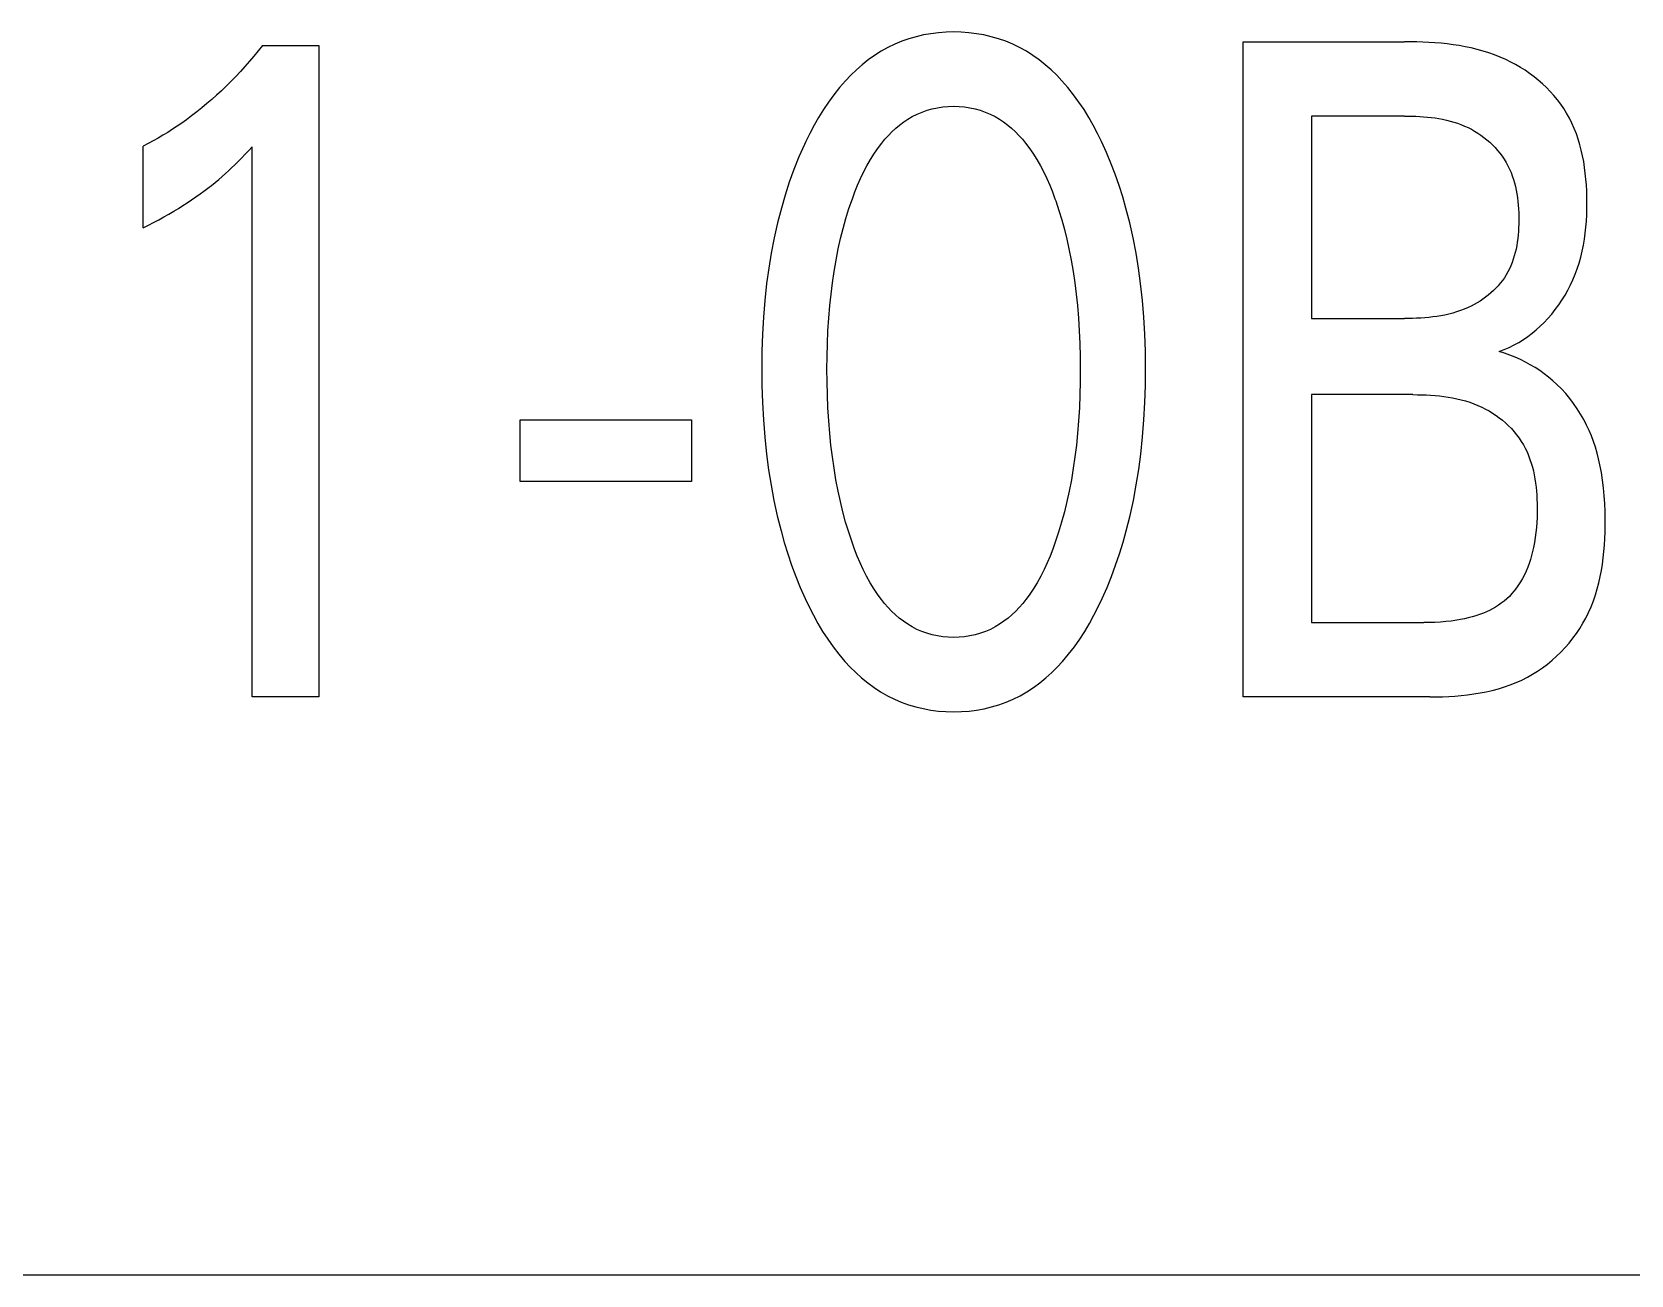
# Model space of a CAD drawing. Extents: x 0 to 420, y 0 to 297.
# Drawn here: x 197.524 to 201.674, y 186.173 to 189.398 of the extents above; entities that cross this region are included whole.
import ezdxf

# ---------------------------------------------------------------- set-up
doc = ezdxf.new("R2010")
doc.units = 0
doc.header["$LTSCALE"] = 23.1
doc.layers.add('10000_FRONT', color=7, linetype='CONTINUOUS')

msp = doc.modelspace()

# ---------------------------------------------------------------- linework, layer by layer
at = {"layer": '10000_FRONT', "color": 7, "linetype": 'CONTINUOUS'}
for p, q in [((199.7998, 189.3804), (199.7813, 189.3739)), ((199.8186, 189.3858), (199.7998, 189.3804)), ((199.8378, 189.3902), (199.8186, 189.3858)), ((199.8571, 189.3936), (199.8378, 189.3902)), ((199.8767, 189.396), (199.8571, 189.3936)), ((199.8964, 189.3975), (199.8767, 189.396)), ((199.9161, 189.398), (199.8964, 189.3975)), ((199.9359, 189.3975), (199.9161, 189.398)), ((199.9557, 189.3961), (199.9359, 189.3975)), ((199.9753, 189.3936), (199.9557, 189.3961)), ((199.9947, 189.3902), (199.9753, 189.3936)), ((200.0139, 189.3858), (199.9947, 189.3902)), ((200.0328, 189.3804), (200.0139, 189.3858)), ((200.0513, 189.3739), (200.0328, 189.3804)), ((198.1223, 189.363), (198.2689, 189.363)), ((198.2689, 189.363), (198.2689, 187.6727)), ((199.711, 189.3371), (199.6946, 189.3255)), ((199.7279, 189.3479), (199.711, 189.3371)), ((199.7453, 189.3576), (199.7279, 189.3479)), ((199.7632, 189.3664), (199.7453, 189.3576)), ((199.7813, 189.3739), (199.7632, 189.3664)), ((200.0694, 189.3664), (200.0513, 189.3739)), ((200.0874, 189.3576), (200.0694, 189.3664)), ((200.1048, 189.3479), (200.0874, 189.3576)), ((200.1217, 189.3372), (200.1048, 189.3479)), ((200.138, 189.3255), (200.1217, 189.3372)), ((200.6679, 187.6727), (200.6679, 189.3727)), ((200.6679, 189.3727), (201.0863, 189.3727)), ((201.1021, 189.3726), (201.0863, 189.3727)), ((201.1179, 189.3723), (201.1021, 189.3726)), ((201.1337, 189.3718), (201.1179, 189.3723)), ((201.1495, 189.371), (201.1337, 189.3718)), ((201.1654, 189.37), (201.1495, 189.371)), ((201.1812, 189.3687), (201.1654, 189.37)), ((201.197, 189.367), (201.1812, 189.3687)), ((201.2127, 189.365), (201.197, 189.367)), ((201.2284, 189.3626), (201.2127, 189.365)), ((201.244, 189.3598), (201.2284, 189.3626)), ((201.2595, 189.3565), (201.244, 189.3598)), ((201.2749, 189.3528), (201.2595, 189.3565)), ((201.2901, 189.3486), (201.2749, 189.3528)), ((201.3052, 189.3439), (201.2901, 189.3486)), ((201.3201, 189.3386), (201.3052, 189.3439)), ((201.3348, 189.3328), (201.3201, 189.3386)), ((199.6637, 189.2999), (199.6492, 189.2861)), ((199.6789, 189.3131), (199.6637, 189.2999)), ((199.6946, 189.3255), (199.6789, 189.3131)), ((200.1538, 189.3131), (200.138, 189.3255)), ((200.1689, 189.2999), (200.1538, 189.3131)), ((200.1835, 189.2861), (200.1689, 189.2999)), ((201.3493, 189.3263), (201.3348, 189.3328)), ((201.3621, 189.3201), (201.3493, 189.3263)), ((201.3747, 189.3133), (201.3621, 189.3201)), ((201.387, 189.3061), (201.3747, 189.3133)), ((201.3991, 189.2985), (201.387, 189.3061)), ((201.4109, 189.2903), (201.3991, 189.2985)), ((199.6197, 189.2538), (199.605, 189.2353)), ((199.6353, 189.2716), (199.6197, 189.2538)), ((199.6492, 189.2861), (199.6353, 189.2716)), ((200.1973, 189.2716), (200.1835, 189.2861)), ((200.2129, 189.2538), (200.1973, 189.2716)), ((200.2276, 189.2353), (200.2129, 189.2538)), ((201.4224, 189.2818), (201.4109, 189.2903)), ((201.4335, 189.2728), (201.4224, 189.2818)), ((201.4443, 189.2634), (201.4335, 189.2728)), ((201.4547, 189.2537), (201.4443, 189.2634)), ((201.4647, 189.2435), (201.4547, 189.2537)), ((199.5911, 189.2162), (199.578, 189.1965)), ((199.605, 189.2353), (199.5911, 189.2162)), ((200.2414, 189.2162), (200.2276, 189.2353)), ((200.2545, 189.1965), (200.2414, 189.2162)), ((201.4742, 189.233), (201.4647, 189.2435)), ((201.4832, 189.2221), (201.4742, 189.233)), ((201.4917, 189.2108), (201.4832, 189.2221)), ((201.4997, 189.1993), (201.4917, 189.2108)), ((199.5656, 189.1764), (199.5539, 189.1558)), ((199.578, 189.1965), (199.5656, 189.1764)), ((199.7864, 189.1645), (199.7974, 189.1719)), ((199.7974, 189.1719), (199.8088, 189.1786)), ((199.8088, 189.1786), (199.8212, 189.1848)), ((199.8212, 189.1848), (199.834, 189.1902)), ((199.834, 189.1902), (199.8472, 189.1947)), ((199.8472, 189.1947), (199.8606, 189.1985)), ((199.8606, 189.1985), (199.8743, 189.2014)), ((199.8743, 189.2014), (199.8881, 189.2035)), ((199.8881, 189.2035), (199.9021, 189.2048)), ((199.9021, 189.2048), (199.9161, 189.2052)), ((199.9161, 189.2052), (199.9302, 189.2048)), ((199.9302, 189.2048), (199.9441, 189.2035)), ((199.9441, 189.2035), (199.958, 189.2014)), ((199.958, 189.2014), (199.9717, 189.1985)), ((199.9717, 189.1985), (199.9851, 189.1947)), ((199.9851, 189.1947), (199.9983, 189.1902)), ((199.9983, 189.1902), (200.0111, 189.1848)), ((200.0111, 189.1848), (200.0235, 189.1786)), ((200.0235, 189.1786), (200.0349, 189.1719)), ((200.0349, 189.1719), (200.0458, 189.1645)), ((200.2668, 189.1764), (200.2545, 189.1965)), ((200.2784, 189.1558), (200.2668, 189.1764)), ((200.8446, 189.1799), (200.8446, 188.6546)), ((201.0863, 189.1799), (200.8446, 189.1799)), ((201.0863, 189.1799), (201.0962, 189.1798)), ((201.0962, 189.1798), (201.1061, 189.1796)), ((201.1061, 189.1796), (201.1161, 189.1793)), ((201.1161, 189.1793), (201.126, 189.1788)), ((201.126, 189.1788), (201.136, 189.1781)), ((201.136, 189.1781), (201.1459, 189.1773)), ((201.1459, 189.1773), (201.1558, 189.1762)), ((201.1558, 189.1762), (201.1657, 189.1748)), ((201.1657, 189.1748), (201.1756, 189.1733)), ((201.1756, 189.1733), (201.1853, 189.1714)), ((201.1853, 189.1714), (201.195, 189.1693)), ((201.195, 189.1693), (201.2047, 189.1669)), ((201.5071, 189.1874), (201.4997, 189.1993)), ((201.5144, 189.1745), (201.5071, 189.1874)), ((201.521, 189.1612), (201.5144, 189.1745)), ((199.5429, 189.1349), (199.5325, 189.1136)), ((199.5539, 189.1558), (199.5429, 189.1349)), ((199.7378, 189.1195), (199.7467, 189.1294)), ((199.7467, 189.1294), (199.756, 189.139)), ((199.756, 189.139), (199.7657, 189.148)), ((199.7657, 189.148), (199.7759, 189.1566)), ((199.7759, 189.1566), (199.7864, 189.1645)), ((200.0458, 189.1645), (200.0564, 189.1566)), ((200.0564, 189.1566), (200.0665, 189.148)), ((200.0665, 189.148), (200.0763, 189.139)), ((200.0763, 189.139), (200.0856, 189.1294)), ((200.0856, 189.1294), (200.0945, 189.1195)), ((200.2894, 189.1348), (200.2784, 189.1558)), ((200.2998, 189.1136), (200.2894, 189.1348)), ((201.2047, 189.1669), (201.2142, 189.1642)), ((201.2142, 189.1642), (201.2236, 189.1611)), ((201.2236, 189.1611), (201.2329, 189.1577)), ((201.2329, 189.1577), (201.2421, 189.1539)), ((201.2421, 189.1539), (201.2512, 189.1498)), ((201.2512, 189.1498), (201.2598, 189.1454)), ((201.2598, 189.1454), (201.2683, 189.1406)), ((201.2683, 189.1406), (201.2765, 189.1354)), ((201.2765, 189.1354), (201.2846, 189.13)), ((201.2846, 189.13), (201.2925, 189.1242)), ((201.527, 189.1477), (201.521, 189.1612)), ((201.5323, 189.1339), (201.527, 189.1477)), ((201.5372, 189.1198), (201.5323, 189.1339)), ((197.8129, 188.8895), (197.8129, 189.1016)), ((198.0958, 187.6727), (198.0958, 189.1004)), ((199.5289, 189.1061), (199.5147, 189.074)), ((199.5325, 189.1136), (199.5289, 189.1061)), ((199.7104, 189.0832), (199.7212, 189.0986)), ((199.7212, 189.0986), (199.7293, 189.1092)), ((199.7293, 189.1092), (199.7378, 189.1195)), ((200.0945, 189.1195), (200.103, 189.1092)), ((200.103, 189.1092), (200.1111, 189.0986)), ((200.1111, 189.0986), (200.1218, 189.0832)), ((200.3125, 189.0857), (200.2998, 189.1136)), ((200.3244, 189.0574), (200.3125, 189.0857)), ((201.2925, 189.1242), (201.3001, 189.1181)), ((201.3001, 189.1181), (201.3075, 189.1117)), ((201.3075, 189.1117), (201.3145, 189.105)), ((201.3145, 189.105), (201.3213, 189.098)), ((201.3213, 189.098), (201.3278, 189.0907)), ((201.3278, 189.0907), (201.3339, 189.0833)), ((201.5415, 189.1055), (201.5372, 189.1198)), ((201.5452, 189.091), (201.5415, 189.1055)), ((201.5485, 189.0764), (201.5452, 189.091)), ((199.5147, 189.074), (199.5016, 189.0413)), ((199.6824, 189.0345), (199.6911, 189.0511)), ((199.6911, 189.0511), (199.7004, 189.0673)), ((199.7004, 189.0673), (199.7104, 189.0832)), ((200.1218, 189.0832), (200.1319, 189.0673)), ((200.1319, 189.0673), (200.1412, 189.0511)), ((200.1412, 189.0511), (200.1498, 189.0345)), ((200.3353, 189.0287), (200.3244, 189.0574)), ((201.3339, 189.0833), (201.3397, 189.0755)), ((201.3397, 189.0755), (201.3451, 189.0676)), ((201.3451, 189.0676), (201.3501, 189.0594)), ((201.3501, 189.0594), (201.3547, 189.051)), ((201.3547, 189.051), (201.3589, 189.0424)), ((201.5513, 189.0616), (201.5485, 189.0764)), ((201.5537, 189.0467), (201.5513, 189.0616)), ((201.5556, 189.0316), (201.5537, 189.0467)), ((199.4896, 189.0083), (199.4787, 188.9749)), ((199.5016, 189.0413), (199.4896, 189.0083)), ((199.6669, 189.0004), (199.6744, 189.0175)), ((199.6744, 189.0175), (199.6824, 189.0345)), ((200.1498, 189.0345), (200.1579, 189.0175)), ((200.1579, 189.0175), (200.1654, 189.0004)), ((200.3455, 188.9998), (200.3353, 189.0287)), ((201.3589, 189.0424), (201.3627, 189.0336)), ((201.3627, 189.0336), (201.3661, 189.0246)), ((201.3661, 189.0246), (201.3692, 189.0155)), ((201.3692, 189.0155), (201.3719, 189.0063)), ((201.3719, 189.0063), (201.3743, 188.9969)), ((201.5571, 189.0165), (201.5556, 189.0316)), ((201.5583, 189.0014), (201.5571, 189.0165)), ((201.5591, 188.9862), (201.5583, 189.0014)), ((199.4787, 188.9749), (199.4689, 188.9412)), ((199.6445, 188.9399), (199.6533, 188.9654)), ((199.6533, 188.9654), (199.6599, 188.983)), ((199.6599, 188.983), (199.6669, 189.0004)), ((200.1654, 189.0004), (200.1724, 188.983)), ((200.1724, 188.983), (200.1789, 188.9654)), ((200.1789, 188.9654), (200.181, 188.9596)), ((200.3548, 188.9706), (200.3455, 188.9998)), ((200.3634, 188.9412), (200.3548, 188.9706)), ((201.3743, 188.9969), (201.3763, 188.9874)), ((201.3763, 188.9874), (201.3781, 188.9778)), ((201.3781, 188.9778), (201.3796, 188.9681)), ((201.3796, 188.9681), (201.3807, 188.9584)), ((201.5596, 188.971), (201.5591, 188.9862)), ((201.5597, 188.9558), (201.5596, 188.971)), ((199.4689, 188.9412), (199.4589, 188.9025)), ((199.6365, 188.914), (199.6445, 188.9399)), ((200.181, 188.9596), (200.1893, 188.9351)), ((200.1893, 188.9351), (200.1968, 188.9105)), ((200.3734, 188.9025), (200.3634, 188.9412)), ((201.3807, 188.9584), (201.3817, 188.9485)), ((201.3817, 188.9485), (201.3823, 188.9387)), ((201.3823, 188.9387), (201.3828, 188.9287)), ((201.3828, 188.9287), (201.383, 188.9188)), ((201.383, 188.9188), (201.383, 188.9088)), ((201.5583, 188.9075), (201.5591, 188.9235)), ((201.5591, 188.9235), (201.5596, 188.9396)), ((201.5596, 188.9396), (201.5597, 188.9558)), ((199.4589, 188.9025), (199.4501, 188.8635)), ((199.6226, 188.8618), (199.6292, 188.888)), ((199.6292, 188.888), (199.6365, 188.914)), ((200.1968, 188.9105), (200.2037, 188.8856)), ((200.2037, 188.8856), (200.2099, 188.8606)), ((200.3821, 188.8635), (200.3734, 188.9025)), ((201.382, 188.8807), (201.3812, 188.8714)), ((201.3825, 188.8901), (201.382, 188.8807)), ((201.3829, 188.8994), (201.3825, 188.8901)), ((201.383, 188.9088), (201.3829, 188.8994)), ((201.5553, 188.8757), (201.557, 188.8916)), ((201.557, 188.8916), (201.5583, 188.9075)), ((199.4501, 188.8635), (199.4425, 188.8243)), ((199.6109, 188.8062), (199.6167, 188.8355)), ((199.6167, 188.8355), (199.6226, 188.8618)), ((200.2099, 188.8606), (200.2155, 188.8355)), ((200.2155, 188.8355), (200.2213, 188.8062)), ((200.3897, 188.8243), (200.3821, 188.8635)), ((201.3775, 188.8439), (201.3757, 188.8348)), ((201.379, 188.853), (201.3775, 188.8439)), ((201.3802, 188.8622), (201.379, 188.853)), ((201.3812, 188.8714), (201.3802, 188.8622)), ((201.5473, 188.8289), (201.5505, 188.8444)), ((201.5505, 188.8444), (201.5532, 188.86)), ((201.5532, 188.86), (201.5553, 188.8757)), ((199.4425, 188.8243), (199.4361, 188.7848)), ((199.6059, 188.7768), (199.6109, 188.8062)), ((200.2213, 188.8062), (200.2264, 188.7768)), ((200.3962, 188.7848), (200.3897, 188.8243)), ((201.3657, 188.7999), (201.3623, 188.7916)), ((201.3687, 188.8085), (201.3657, 188.7999)), ((201.3713, 188.8171), (201.3687, 188.8085)), ((201.3737, 188.8259), (201.3713, 188.8171)), ((201.3757, 188.8348), (201.3737, 188.8259)), ((201.5344, 188.7832), (201.5393, 188.7983)), ((201.5393, 188.7983), (201.5436, 188.8135)), ((201.5436, 188.8135), (201.5473, 188.8289)), ((199.4361, 188.7848), (199.4307, 188.7452)), ((199.6015, 188.7473), (199.6059, 188.7768)), ((200.2264, 188.7768), (200.2307, 188.7473)), ((200.4015, 188.7452), (200.3962, 188.7848)), ((201.3404, 188.7532), (201.335, 188.7464)), ((201.3454, 188.7603), (201.3404, 188.7532)), ((201.3501, 188.7676), (201.3454, 188.7603)), ((201.3545, 188.7754), (201.3501, 188.7676)), ((201.3586, 188.7834), (201.3545, 188.7754)), ((201.3623, 188.7916), (201.3586, 188.7834)), ((201.5171, 188.7416), (201.5234, 188.7553)), ((201.5234, 188.7553), (201.5292, 188.7692)), ((201.5292, 188.7692), (201.5344, 188.7832)), ((199.4307, 188.7452), (199.426, 188.7015)), ((199.5947, 188.6881), (199.5978, 188.7177)), ((199.5978, 188.7177), (199.6015, 188.7473)), ((200.2307, 188.7473), (200.2344, 188.7177)), ((200.2344, 188.7177), (200.2375, 188.6881)), ((200.4063, 188.7015), (200.4015, 188.7452)), ((201.3038, 188.7154), (201.2968, 188.7099)), ((201.3106, 188.7211), (201.3038, 188.7154)), ((201.3171, 188.7271), (201.3106, 188.7211)), ((201.3234, 188.7333), (201.3171, 188.7271)), ((201.3293, 188.7397), (201.3234, 188.7333)), ((201.335, 188.7464), (201.3293, 188.7397)), ((201.495, 188.7022), (201.5029, 188.7151)), ((201.5029, 188.7151), (201.5103, 188.7282)), ((201.5103, 188.7282), (201.5171, 188.7416)), ((199.426, 188.7015), (199.4224, 188.6576)), ((199.592, 188.6552), (199.5947, 188.6881)), ((200.2375, 188.6881), (200.2403, 188.6552)), ((200.4098, 188.6576), (200.4063, 188.7015)), ((201.2216, 188.6715), (201.2115, 188.6685)), ((201.2316, 188.6749), (201.2216, 188.6715)), ((201.2414, 188.6787), (201.2316, 188.6749)), ((201.2512, 188.6828), (201.2414, 188.6787)), ((201.2591, 188.6866), (201.2512, 188.6828)), ((201.267, 188.6907), (201.2591, 188.6866)), ((201.2747, 188.6951), (201.267, 188.6907)), ((201.2823, 188.6998), (201.2747, 188.6951)), ((201.2896, 188.7047), (201.2823, 188.6998)), ((201.2968, 188.7099), (201.2896, 188.7047)), ((201.4683, 188.6657), (201.4777, 188.6775)), ((201.4777, 188.6775), (201.4866, 188.6897)), ((201.4866, 188.6897), (201.495, 188.7022)), ((199.4224, 188.6576), (199.4199, 188.6137)), ((199.5899, 188.6222), (199.592, 188.6552)), ((200.2403, 188.6552), (200.2423, 188.6222)), ((200.4123, 188.6137), (200.4098, 188.6576)), ((200.8446, 188.6546), (201.0863, 188.6546)), ((201.0968, 188.6547), (201.0863, 188.6546)), ((201.1073, 188.6548), (201.0968, 188.6547)), ((201.1178, 188.6552), (201.1073, 188.6548)), ((201.1284, 188.6557), (201.1178, 188.6552)), ((201.1389, 188.6564), (201.1284, 188.6557)), ((201.1494, 188.6573), (201.1389, 188.6564)), ((201.1599, 188.6585), (201.1494, 188.6573)), ((201.1703, 188.6599), (201.1599, 188.6585)), ((201.1807, 188.6616), (201.1703, 188.6599)), ((201.1911, 188.6636), (201.1807, 188.6616)), ((201.2013, 188.6659), (201.1911, 188.6636)), ((201.2115, 188.6685), (201.2013, 188.6659)), ((201.4284, 188.6251), (201.4388, 188.6344)), ((201.4388, 188.6344), (201.4488, 188.6442)), ((201.4488, 188.6442), (201.4584, 188.6543)), ((201.4584, 188.6543), (201.4683, 188.6657)), ((199.4199, 188.6137), (199.4185, 188.5697)), ((199.5877, 188.5563), (199.5885, 188.5893)), ((199.5885, 188.5893), (199.5899, 188.6222)), ((200.2423, 188.6222), (200.2437, 188.5893)), ((200.2437, 188.5893), (200.2446, 188.5563)), ((200.4138, 188.5697), (200.4123, 188.6137)), ((201.3707, 188.5859), (201.383, 188.5927)), ((201.383, 188.5927), (201.3949, 188.6)), ((201.3949, 188.6), (201.4064, 188.6079)), ((201.4064, 188.6079), (201.4176, 188.6163)), ((201.4176, 188.6163), (201.4284, 188.6251)), ((199.4185, 188.5697), (199.418, 188.5257)), ((199.5874, 188.5233), (199.5877, 188.5563)), ((200.2446, 188.5563), (200.2449, 188.5233)), ((200.4142, 188.5257), (200.4138, 188.5697)), ((201.3317, 188.5691), (201.3451, 188.5741)), ((201.3459, 188.5645), (201.3317, 188.5691)), ((201.3451, 188.5741), (201.358, 188.5797)), ((201.3598, 188.5595), (201.3459, 188.5645)), ((201.358, 188.5797), (201.3707, 188.5859)), ((201.3736, 188.5539), (201.3598, 188.5595)), ((201.3871, 188.5478), (201.3736, 188.5539)), ((201.4, 188.5414), (201.3871, 188.5478)), ((199.418, 188.5257), (199.4184, 188.4809)), ((199.5877, 188.4898), (199.5874, 188.5233)), ((200.2449, 188.5233), (200.2446, 188.4898)), ((200.4138, 188.481), (200.4142, 188.5257)), ((201.4127, 188.5345), (201.4, 188.5414)), ((201.425, 188.5271), (201.4127, 188.5345)), ((201.4371, 188.5193), (201.425, 188.5271)), ((201.4489, 188.511), (201.4371, 188.5193)), ((201.4602, 188.5023), (201.4489, 188.511)), ((199.4184, 188.4809), (199.4199, 188.4362)), ((199.5885, 188.4563), (199.5877, 188.4898)), ((200.2446, 188.4898), (200.2438, 188.4563)), ((200.4124, 188.4364), (200.4138, 188.481)), ((201.4713, 188.4931), (201.4602, 188.5023)), ((201.4819, 188.4835), (201.4713, 188.4931)), ((201.4936, 188.4719), (201.4819, 188.4835)), ((201.5048, 188.4598), (201.4936, 188.4719)), ((199.4199, 188.4362), (199.4223, 188.3915)), ((199.5899, 188.4229), (199.5885, 188.4563)), ((199.5919, 188.3894), (199.5899, 188.4229)), ((200.2424, 188.4229), (200.2403, 188.3894)), ((200.2438, 188.4563), (200.2424, 188.4229)), ((200.4099, 188.3918), (200.4124, 188.4364)), ((200.8446, 188.457), (200.8446, 187.8654)), ((201.1083, 188.457), (200.8446, 188.457)), ((201.1083, 188.457), (201.1197, 188.4569)), ((201.1197, 188.4569), (201.1312, 188.4567)), ((201.1312, 188.4567), (201.1426, 188.4563)), ((201.1426, 188.4563), (201.1541, 188.4557)), ((201.1541, 188.4557), (201.1656, 188.4548)), ((201.1656, 188.4548), (201.177, 188.4537)), ((201.177, 188.4537), (201.1885, 188.4524)), ((201.1885, 188.4524), (201.1999, 188.4507)), ((201.1999, 188.4507), (201.2112, 188.4488)), ((201.2112, 188.4488), (201.2224, 188.4465)), ((201.2224, 188.4465), (201.2336, 188.4438)), ((201.2336, 188.4438), (201.2446, 188.4408)), ((201.2446, 188.4408), (201.2555, 188.4374)), ((201.2555, 188.4374), (201.2663, 188.4335)), ((201.2663, 188.4335), (201.2769, 188.4292)), ((201.2769, 188.4292), (201.2874, 188.4245)), ((201.2874, 188.4245), (201.2968, 188.4197)), ((201.5153, 188.4471), (201.5048, 188.4598)), ((201.5253, 188.434), (201.5153, 188.4471)), ((201.5347, 188.4204), (201.5253, 188.434)), ((201.5435, 188.4064), (201.5347, 188.4204)), ((198.7908, 188.2317), (198.7908, 188.3919)), ((198.7908, 188.3919), (199.2358, 188.3919)), ((199.2358, 188.3919), (199.2358, 188.2317)), ((199.4223, 188.3915), (199.4258, 188.3469)), ((199.5946, 188.3561), (199.5919, 188.3894)), ((200.2403, 188.3894), (200.2376, 188.3561)), ((200.4064, 188.3473), (200.4099, 188.3918)), ((201.2968, 188.4197), (201.306, 188.4146)), ((201.306, 188.4146), (201.315, 188.4091)), ((201.315, 188.4091), (201.3238, 188.4032)), ((201.3238, 188.4032), (201.3323, 188.397)), ((201.3323, 188.397), (201.3406, 188.3904)), ((201.3406, 188.3904), (201.3486, 188.3835)), ((201.3486, 188.3835), (201.3563, 188.3762)), ((201.5516, 188.3921), (201.5435, 188.4064)), ((201.5587, 188.3782), (201.5516, 188.3921)), ((199.4258, 188.3469), (199.4305, 188.3024)), ((199.5977, 188.3259), (199.5946, 188.3561)), ((200.2376, 188.3561), (200.2346, 188.3259)), ((200.4017, 188.3029), (200.4064, 188.3473)), ((201.3563, 188.3762), (201.3637, 188.3687)), ((201.3637, 188.3687), (201.3707, 188.3609)), ((201.3707, 188.3609), (201.3773, 188.3528)), ((201.3773, 188.3528), (201.3836, 188.3444)), ((201.3836, 188.3444), (201.3894, 188.3358)), ((201.5652, 188.3641), (201.5587, 188.3782)), ((201.5712, 188.3497), (201.5652, 188.3641)), ((201.5766, 188.3351), (201.5712, 188.3497)), ((199.4305, 188.3024), (199.4358, 188.2622)), ((199.6013, 188.2959), (199.5977, 188.3259)), ((199.6056, 188.2659), (199.6013, 188.2959)), ((200.2309, 188.2959), (200.2266, 188.2659)), ((200.2346, 188.3259), (200.2309, 188.2959)), ((200.3964, 188.2627), (200.4017, 188.3029)), ((201.3894, 188.3358), (201.3948, 188.3269)), ((201.3948, 188.3269), (201.3998, 188.3177)), ((201.3998, 188.3177), (201.4043, 188.3084)), ((201.4043, 188.3084), (201.4084, 188.2988)), ((201.4084, 188.2988), (201.412, 188.2891)), ((201.5816, 188.3203), (201.5766, 188.3351)), ((201.586, 188.3054), (201.5816, 188.3203)), ((201.5899, 188.2903), (201.586, 188.3054)), ((199.4358, 188.2622), (199.4421, 188.2221)), ((199.6106, 188.236), (199.6056, 188.2659)), ((200.2266, 188.2659), (200.2217, 188.236)), ((200.3901, 188.2226), (200.3964, 188.2627)), ((201.412, 188.2891), (201.4153, 188.2792)), ((201.4153, 188.2792), (201.4182, 188.2691)), ((201.4182, 188.2691), (201.4208, 188.2589)), ((201.4208, 188.2589), (201.423, 188.2486)), ((201.5934, 188.2752), (201.5899, 188.2903)), ((201.5973, 188.2552), (201.5934, 188.2752)), ((201.6005, 188.2351), (201.5973, 188.2552)), ((199.2358, 188.2317), (198.7908, 188.2317)), ((199.4421, 188.2221), (199.4496, 188.1822)), ((199.6163, 188.2063), (199.6106, 188.236)), ((200.2217, 188.236), (200.216, 188.2063)), ((200.3826, 188.1827), (200.3901, 188.2226)), ((201.423, 188.2486), (201.4249, 188.2382)), ((201.4249, 188.2382), (201.4264, 188.2277)), ((201.4264, 188.2277), (201.4277, 188.2172)), ((201.4277, 188.2172), (201.4288, 188.2066)), ((201.603, 188.2148), (201.6005, 188.2351)), ((201.6049, 188.1945), (201.603, 188.2148)), ((199.4496, 188.1822), (199.4582, 188.1425)), ((199.6221, 188.1794), (199.6163, 188.2063)), ((199.6286, 188.1528), (199.6221, 188.1794)), ((200.2101, 188.1794), (200.2036, 188.1528)), ((200.216, 188.2063), (200.2101, 188.1794)), ((200.374, 188.1431), (200.3826, 188.1827)), ((201.4288, 188.2066), (201.4296, 188.196)), ((201.4296, 188.196), (201.4301, 188.1854)), ((201.4301, 188.1854), (201.4305, 188.1748)), ((201.4305, 188.1748), (201.4306, 188.1642)), ((201.6062, 188.1741), (201.6049, 188.1945)), ((201.607, 188.1535), (201.6062, 188.1741)), ((199.4582, 188.1425), (199.4681, 188.1032)), ((199.6358, 188.1263), (199.6286, 188.1528)), ((200.2036, 188.1528), (200.1964, 188.1263)), ((200.3642, 188.1037), (200.374, 188.1431)), ((201.4302, 188.138), (201.4296, 188.1249)), ((201.4306, 188.1511), (201.4302, 188.138)), ((201.4306, 188.1642), (201.4306, 188.1511)), ((201.6074, 188.1329), (201.607, 188.1535)), ((201.6073, 188.1164), (201.6074, 188.1329)), ((199.4681, 188.1032), (199.4765, 188.0733)), ((199.6437, 188.1), (199.6358, 188.1263)), ((199.6524, 188.0739), (199.6437, 188.1)), ((200.1885, 188.1), (200.1798, 188.0739)), ((200.1964, 188.1263), (200.1885, 188.1)), ((200.3558, 188.0738), (200.3642, 188.1037)), ((201.4273, 188.099), (201.4256, 188.0862)), ((201.4286, 188.112), (201.4273, 188.099)), ((201.4296, 188.1249), (201.4286, 188.112)), ((201.6064, 188.0833), (201.607, 188.0999)), ((201.607, 188.0999), (201.6073, 188.1164)), ((199.4765, 188.0733), (199.4856, 188.0437)), ((199.659, 188.0558), (199.6524, 188.0739)), ((199.6659, 188.038), (199.659, 188.0558)), ((200.1733, 188.0558), (200.1663, 188.038)), ((200.1798, 188.0739), (200.1733, 188.0558)), ((200.3466, 188.0441), (200.3558, 188.0738)), ((201.4187, 188.0501), (201.4161, 188.0397)), ((201.4211, 188.0606), (201.4187, 188.0501)), ((201.4235, 188.0734), (201.4211, 188.0606)), ((201.4256, 188.0862), (201.4235, 188.0734)), ((201.6023, 188.0338), (201.604, 188.0503)), ((201.604, 188.0503), (201.6054, 188.0668)), ((201.6054, 188.0668), (201.6064, 188.0833)), ((199.4856, 188.0437), (199.4956, 188.0144)), ((199.4956, 188.0144), (199.5064, 187.9853)), ((199.6734, 188.0203), (199.6659, 188.038)), ((199.6815, 188.0029), (199.6734, 188.0203)), ((200.1588, 188.0203), (200.1508, 188.0029)), ((200.1663, 188.038), (200.1588, 188.0203)), ((200.3258, 187.9855), (200.3366, 188.0146)), ((200.3366, 188.0146), (200.3466, 188.0441)), ((201.406, 188.0089), (201.4019, 187.9989)), ((201.4097, 188.019), (201.406, 188.0089)), ((201.4131, 188.0293), (201.4097, 188.019)), ((201.4161, 188.0397), (201.4131, 188.0293)), ((201.5975, 188.0011), (201.6001, 188.0174)), ((201.6001, 188.0174), (201.6023, 188.0338)), ((199.5064, 187.9853), (199.5181, 187.9565)), ((199.6901, 187.9858), (199.6815, 188.0029)), ((199.6995, 187.969), (199.6901, 187.9858)), ((199.7095, 187.9526), (199.6995, 187.969)), ((200.1328, 187.969), (200.1227, 187.9526)), ((200.1421, 187.9858), (200.1328, 187.969)), ((200.1508, 188.0029), (200.1421, 187.9858)), ((200.3142, 187.9566), (200.3258, 187.9855)), ((201.3876, 187.9712), (201.3825, 187.9632)), ((201.3924, 187.9795), (201.3876, 187.9712)), ((201.3974, 187.9891), (201.3924, 187.9795)), ((201.4019, 187.9989), (201.3974, 187.9891)), ((201.5866, 187.9531), (201.5908, 187.969)), ((201.5908, 187.969), (201.5944, 187.985)), ((201.5944, 187.985), (201.5975, 188.0011)), ((199.5181, 187.9565), (199.5306, 187.9281)), ((199.5306, 187.9281), (199.541, 187.9062)), ((199.7204, 187.9367), (199.7095, 187.9526)), ((199.7285, 187.9258), (199.7204, 187.9367)), ((199.7369, 187.9152), (199.7285, 187.9258)), ((200.1038, 187.9258), (200.0953, 187.9152)), ((200.1119, 187.9367), (200.1038, 187.9258)), ((200.1227, 187.9526), (200.1119, 187.9367)), ((200.2913, 187.9062), (200.3016, 187.9281)), ((200.3016, 187.9281), (200.3142, 187.9566)), ((201.3517, 187.927), (201.3446, 187.9209)), ((201.3586, 187.9336), (201.3517, 187.927)), ((201.3651, 187.9406), (201.3586, 187.9336)), ((201.3712, 187.9478), (201.3651, 187.9406)), ((201.3771, 187.9554), (201.3712, 187.9478)), ((201.3825, 187.9632), (201.3771, 187.9554)), ((201.5766, 187.922), (201.5819, 187.9375)), ((201.5819, 187.9375), (201.5866, 187.9531)), ((199.541, 187.9062), (199.5521, 187.8846)), ((199.5521, 187.8846), (199.5637, 187.8634)), ((199.7458, 187.905), (199.7369, 187.9152)), ((199.7552, 187.8952), (199.7458, 187.905)), ((199.7649, 187.8859), (199.7552, 187.8952)), ((199.7751, 187.877), (199.7649, 187.8859)), ((200.0673, 187.8859), (200.0572, 187.877)), ((200.0771, 187.8952), (200.0673, 187.8859)), ((200.0864, 187.905), (200.0771, 187.8952)), ((200.0953, 187.9152), (200.0864, 187.905)), ((200.2687, 187.8634), (200.2803, 187.8846)), ((200.2803, 187.8846), (200.2913, 187.9062)), ((201.2716, 187.8832), (201.2618, 187.8802)), ((201.2813, 187.8864), (201.2716, 187.8832)), ((201.2909, 187.8901), (201.2813, 187.8864)), ((201.2991, 187.8935), (201.2909, 187.8901)), ((201.3072, 187.8973), (201.2991, 187.8935)), ((201.3151, 187.9013), (201.3072, 187.8973)), ((201.3228, 187.9057), (201.3151, 187.9013)), ((201.3303, 187.9104), (201.3228, 187.9057)), ((201.3376, 187.9155), (201.3303, 187.9104)), ((201.3446, 187.9209), (201.3376, 187.9155)), ((201.5568, 187.8772), (201.5641, 187.8919)), ((201.5641, 187.8919), (201.5706, 187.9068)), ((201.5706, 187.9068), (201.5766, 187.922)), ((199.5637, 187.8634), (199.5761, 187.8425)), ((199.5761, 187.8425), (199.5892, 187.8222)), ((199.7857, 187.8688), (199.7751, 187.877)), ((199.7968, 187.8612), (199.7857, 187.8688)), ((199.8083, 187.8543), (199.7968, 187.8612)), ((199.8207, 187.848), (199.8083, 187.8543)), ((199.8335, 187.8424), (199.8207, 187.848)), ((199.8468, 187.8377), (199.8335, 187.8424)), ((199.9987, 187.8424), (199.9855, 187.8377)), ((200.0116, 187.848), (199.9987, 187.8424)), ((200.024, 187.8543), (200.0116, 187.848)), ((200.0355, 187.8612), (200.024, 187.8543)), ((200.0465, 187.8688), (200.0355, 187.8612)), ((200.0572, 187.877), (200.0465, 187.8688)), ((200.2433, 187.8222), (200.2564, 187.8425)), ((200.2564, 187.8425), (200.2687, 187.8634)), ((200.8446, 187.8654), (201.1367, 187.8654)), ((201.1509, 187.8656), (201.1367, 187.8654)), ((201.1651, 187.866), (201.1509, 187.8656)), ((201.1793, 187.8668), (201.1651, 187.866)), ((201.1935, 187.868), (201.1793, 187.8668)), ((201.2076, 187.8696), (201.1935, 187.868)), ((201.2217, 187.8716), (201.2076, 187.8696)), ((201.2318, 187.8733), (201.2217, 187.8716)), ((201.2418, 187.8753), (201.2318, 187.8733)), ((201.2518, 187.8776), (201.2418, 187.8753)), ((201.2618, 187.8802), (201.2518, 187.8776)), ((201.5325, 187.8374), (201.5412, 187.8503)), ((201.5412, 187.8503), (201.5493, 187.8636)), ((201.5493, 187.8636), (201.5568, 187.8772)), ((199.5892, 187.8222), (199.6032, 187.8024)), ((199.6032, 187.8024), (199.618, 187.7833)), ((199.8603, 187.8338), (199.8468, 187.8377)), ((199.874, 187.8308), (199.8603, 187.8338)), ((199.888, 187.8286), (199.874, 187.8308)), ((199.902, 187.8273), (199.888, 187.8286)), ((199.9161, 187.8269), (199.902, 187.8273)), ((199.9302, 187.8273), (199.9161, 187.8269)), ((199.9443, 187.8286), (199.9302, 187.8273)), ((199.9582, 187.8308), (199.9443, 187.8286)), ((199.972, 187.8338), (199.9582, 187.8308)), ((199.9855, 187.8377), (199.972, 187.8338)), ((200.2146, 187.7833), (200.2294, 187.8024)), ((200.2294, 187.8024), (200.2433, 187.8222)), ((201.4923, 187.7892), (201.5031, 187.8006)), ((201.5031, 187.8006), (201.5134, 187.8125)), ((201.5134, 187.8125), (201.5232, 187.8247)), ((201.5232, 187.8247), (201.5325, 187.8374)), ((199.618, 187.7833), (199.6337, 187.7648)), ((199.6337, 187.7648), (199.6476, 187.7499)), ((200.1851, 187.7499), (200.199, 187.7648)), ((200.199, 187.7648), (200.2146, 187.7833)), ((201.4447, 187.7485), (201.4573, 187.7579)), ((201.4573, 187.7579), (201.4694, 187.7678)), ((201.4694, 187.7678), (201.4811, 187.7783)), ((201.4811, 187.7783), (201.4923, 187.7892)), ((199.6476, 187.7499), (199.6621, 187.7356)), ((199.6621, 187.7356), (199.6773, 187.722)), ((199.6773, 187.722), (199.6931, 187.7091)), ((200.1396, 187.7091), (200.1554, 187.722)), ((200.1554, 187.722), (200.1706, 187.7356)), ((200.1706, 187.7356), (200.1851, 187.7499)), ((201.3758, 187.7099), (201.3906, 187.7165)), ((201.3906, 187.7165), (201.4051, 187.7238)), ((201.4051, 187.7238), (201.4186, 187.7314)), ((201.4186, 187.7314), (201.4319, 187.7397)), ((201.4319, 187.7397), (201.4447, 187.7485)), ((199.6931, 187.7091), (199.7095, 187.6971)), ((199.7095, 187.6971), (199.7265, 187.686)), ((199.7265, 187.686), (199.7441, 187.6758)), ((199.7441, 187.6758), (199.7622, 187.6668)), ((200.0705, 187.6668), (200.0886, 187.6758)), ((200.0886, 187.6758), (200.1062, 187.686)), ((200.1062, 187.686), (200.1232, 187.6971)), ((200.1232, 187.6971), (200.1396, 187.7091)), ((201.1684, 187.6728), (201.1847, 187.6732)), ((201.1847, 187.6732), (201.201, 187.6739)), ((201.201, 187.6739), (201.2173, 187.6749)), ((201.2173, 187.6749), (201.2336, 187.6763)), ((201.2336, 187.6763), (201.2499, 187.6781)), ((201.2499, 187.6781), (201.2661, 187.6803)), ((201.2661, 187.6803), (201.2823, 187.683)), ((201.2823, 187.683), (201.2983, 187.6861)), ((201.2983, 187.6861), (201.3142, 187.6897)), ((201.3142, 187.6897), (201.3299, 187.6939)), ((201.3299, 187.6939), (201.3454, 187.6986)), ((201.3454, 187.6986), (201.3607, 187.704)), ((201.3607, 187.704), (201.3758, 187.7099)), ((198.2689, 187.6727), (198.0958, 187.6727)), ((199.7622, 187.6668), (199.7803, 187.659)), ((199.7803, 187.659), (199.7989, 187.6524)), ((199.7989, 187.6524), (199.8179, 187.6467)), ((199.8179, 187.6467), (199.8371, 187.6422)), ((199.8371, 187.6422), (199.8567, 187.6386)), ((199.8567, 187.6386), (199.8764, 187.6361)), ((199.8764, 187.6361), (199.8962, 187.6346)), ((199.8962, 187.6346), (199.9161, 187.6341)), ((199.9161, 187.6341), (199.9361, 187.6346)), ((199.9361, 187.6346), (199.956, 187.6361)), ((199.956, 187.6361), (199.9757, 187.6386)), ((199.9757, 187.6386), (199.9953, 187.6421)), ((199.9953, 187.6421), (200.0146, 187.6467)), ((200.0146, 187.6467), (200.0336, 187.6523)), ((200.0336, 187.6523), (200.0523, 187.659)), ((200.0523, 187.659), (200.0705, 187.6668)), ((201.1523, 187.6727), (200.6679, 187.6727)), ((201.1523, 187.6727), (201.1684, 187.6728)), ((137.7976, 186.1727), (207.2976, 186.1727))]:
    msp.add_line(p, q, dxfattribs=at)
for points in [[(198.1223, 189.363), (198.1113, 189.3492), (198.1, 189.3355), (198.0886, 189.322), (198.0768, 189.3087), (198.0649, 189.2955), (198.0527, 189.2826), (198.0403, 189.2699), (198.0277, 189.2574), (198.0155, 189.2457), (198.0031, 189.2342), (197.9905, 189.223), (197.9777, 189.212), (197.9647, 189.2012), (197.9515, 189.1906), (197.9381, 189.1803), (197.9246, 189.1703), (197.9127, 189.1618), (197.9007, 189.1535), (197.8886, 189.1455), (197.8763, 189.1376), (197.8639, 189.13), (197.8513, 189.1225), (197.8386, 189.1153), (197.8258, 189.1083), (197.8129, 189.1016)], [(197.8129, 188.8895), (197.8262, 188.8965), (197.8396, 188.9036), (197.8528, 188.9108), (197.8661, 188.9182), (197.8792, 188.9257), (197.8922, 188.9333), (197.9039, 188.9403), (197.9154, 188.9475), (197.9269, 188.9549), (197.9382, 188.9624), (197.9495, 188.97), (197.9606, 188.9779), (197.9704, 188.9851), (197.9802, 188.9924), (197.9898, 188.9999), (197.9993, 189.0075), (198.0087, 189.0153), (198.018, 189.0233), (198.0261, 189.0305), (198.0341, 189.0378), (198.0421, 189.0452), (198.0508, 189.0537), (198.0595, 189.0622), (198.068, 189.0709), (198.0774, 189.0807), (198.0866, 189.0905), (198.0958, 189.1004)]]:
    msp.add_lwpolyline(points, dxfattribs=at)

doc.saveas('drawing.dxf')
